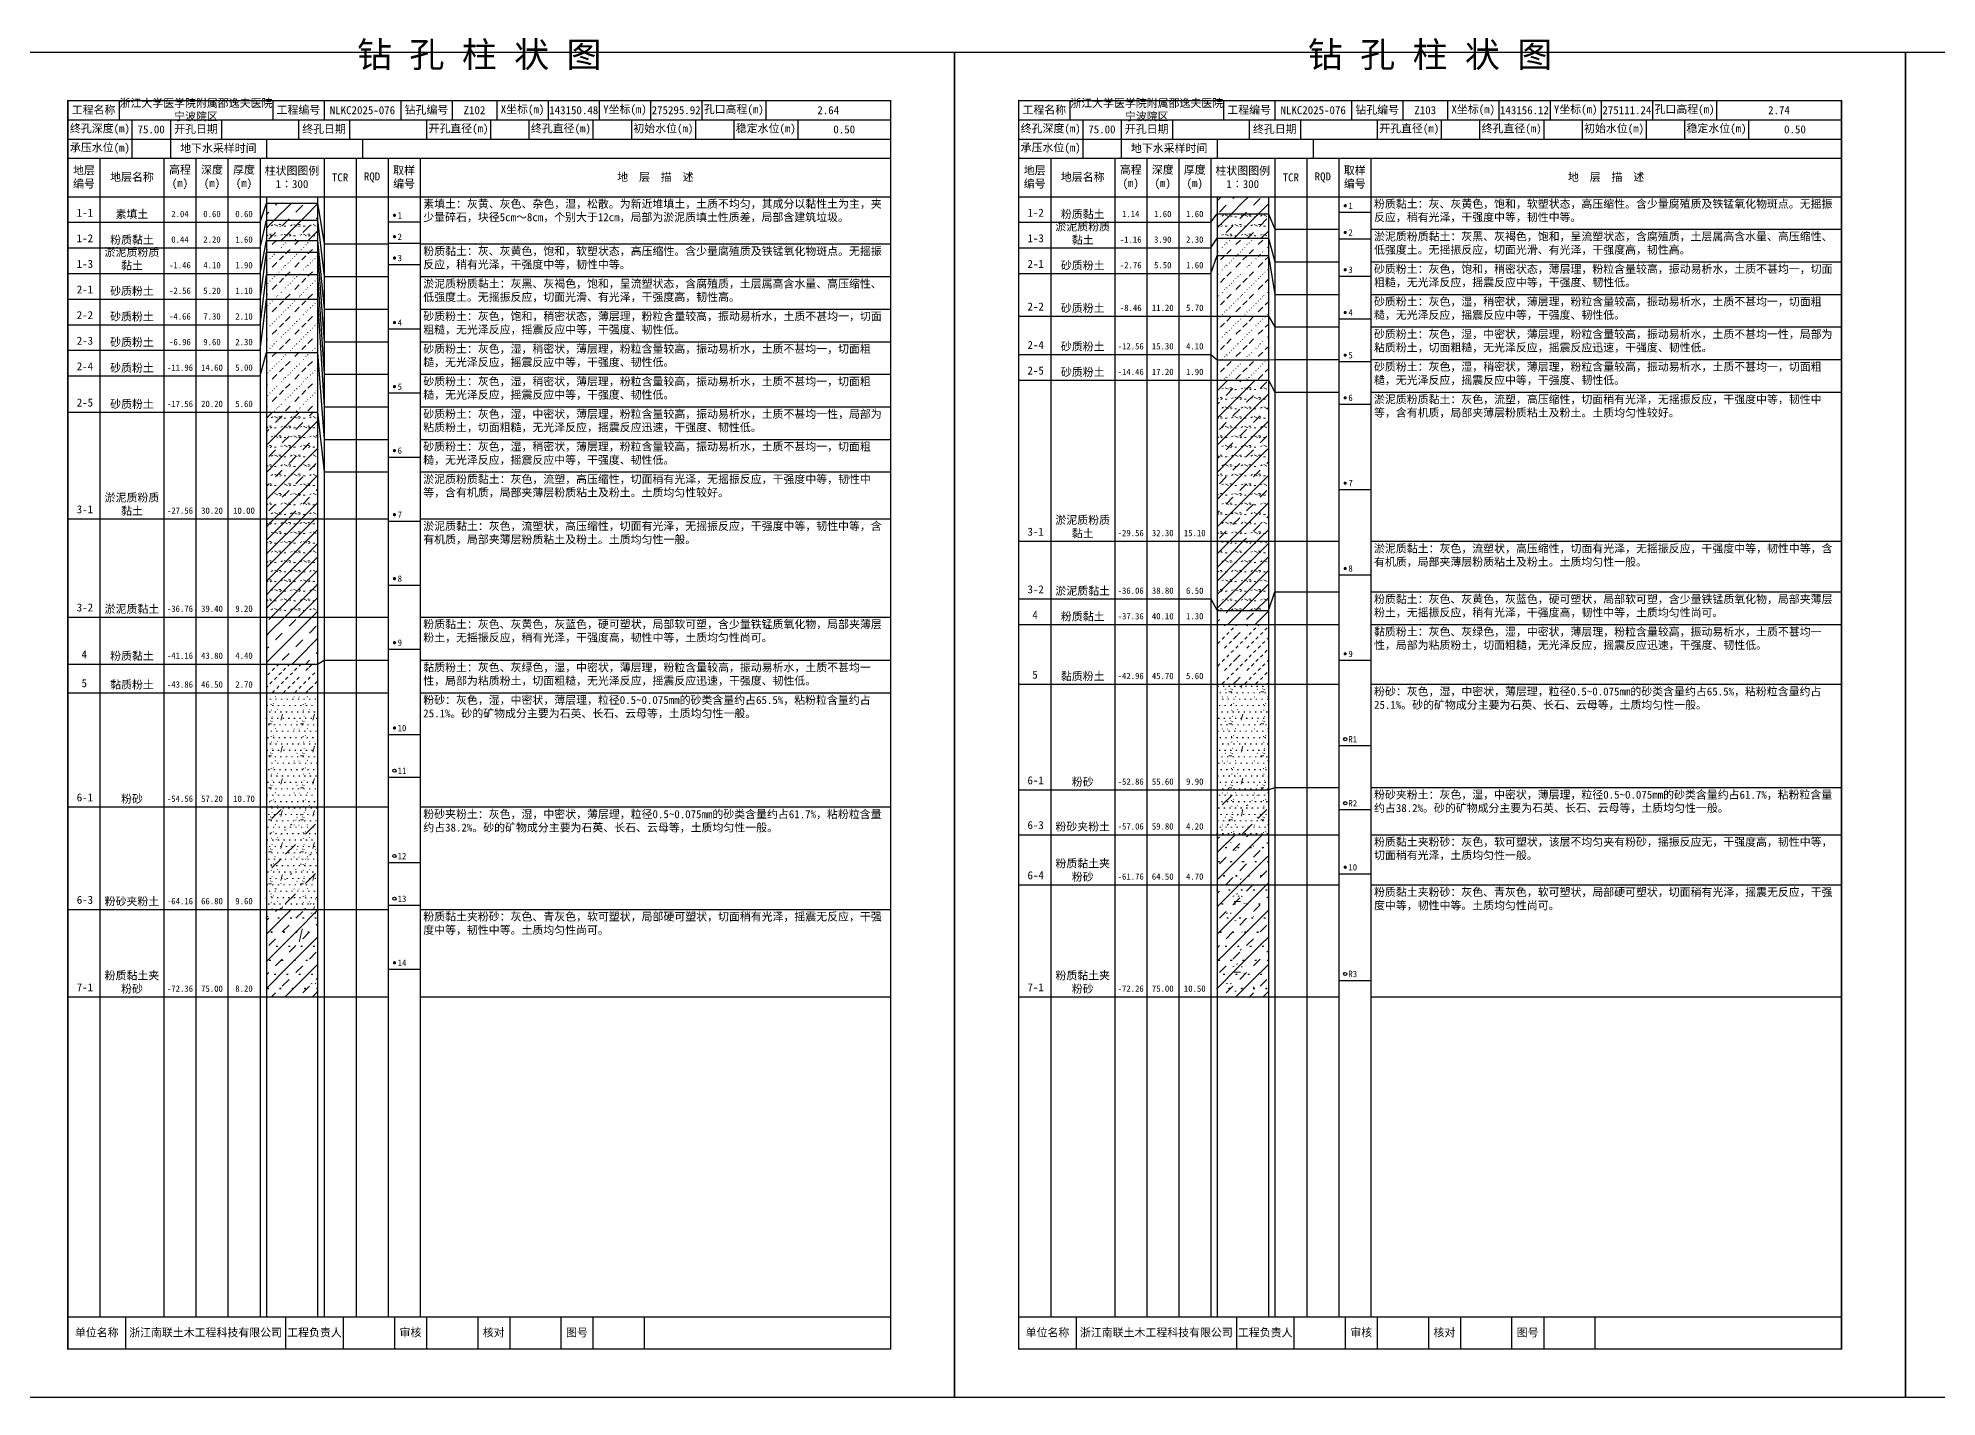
# Model space of a CAD drawing. Extents: x 297 to 65340, y 0 to 425.
# Drawn here: x 62678 to 63271, y 0 to 425 of the extents above; entities that cross this region are included whole.
import ezdxf
from ezdxf.enums import TextEntityAlignment as Align

# ---------------------------------------------------------------- set-up
doc = ezdxf.new("R2010")
doc.units = 0
doc.layers.get('0').update_dxf_attribs({"linetype": 'CONTINUOUS'})
doc.layers.add('FRAME', color=7, linetype='CONTINUOUS')
doc.layers.add('STRATUM', color=7, linetype='CONTINUOUS')
doc.layers.add('HATCH', color=7, linetype='CONTINUOUS', lineweight=13)
doc.styles.add('ST', font='')
doc.styles.get('ST').set_extended_font_data('SimSun')
pattern_1 = [(45, (0, 0), (-4.2426407, 4.2426407), [10, 0]), (45, (1.061, -3.182), (-2.12132034, 6.36396103), [3, -3])]
pattern_2 = [(45, (0, 0), (-4.2426407, 4.2426407), [10, 0]), (45, (1.061, -3.182), (-2.12132034, 6.36396103), [3, -3]), (26.565, (1.0741, -0.2536), (5.99982296, 5.99981224), [0.567, -12.849]), (0, (0.507, -0.2536), (0, 6), [0.567, -5.433]), (26.565, (-1.5813, 0), (5.99982296, 5.99981224), [0.567, -12.849]), (0, (-1.074, 0.2536), (0, 6), [0.567, -5.433]), (153.435, (0.5071, -0.2536), (-5.9998176, -5.36e-06), [1.134, -12.2826]), (26.565, (4.0741, 2.7464), (5.99982296, 5.99981224), [0.567, -12.849]), (0, (3.507, 2.7464), (0, 6), [0.567, -5.433]), (26.565, (1.4187, 3), (5.99982296, 5.99981224), [0.567, -12.849]), (0, (1.926, 3.2536), (0, 6), [0.567, -5.433]), (153.435, (3.5071, 2.7464), (-5.9998176, -5.36e-06), [1.134, -12.2826])]
pattern_3 = [(45.000006, (0, 0), (-7.3e-07, 6.99998237), [1.971956, -7.927535]), (45.000006, (2.813, 2.829), (-7.3e-07, 6.99998237), [1.99367, -7.905828]), (45.000006, (5.0675, 5.082), (-7.3e-07, 6.99998237), [1.813609, -8.085882]), (26.565052, (0, 3.5), (7.00000042, 7.00000017), [0.0965, -15.555976]), (36.869899, (0.7, 4.2), (6.999999835, 7.000000165), [0.197747, -34.802253]), (315.00001, (3.5, 6.976), (6.99998237, 1.22e-06), [0.033054, -9.866441]), (26.565052, (3.5, 0), (7.00000042, 7.00000017), [0.144749, -15.507727]), (26.565052, (4.2, 0.7), (7.00000042, 7.00000017), [0.10528, -15.547196]), (90.000004, (4.55, 1.05), (-7, -5e-07), [0.028767, -6.971233]), (26.565052, (4.9, 1.4), (7.00000042, 7.00000017), [0.091014, -31.213938]), (36.869899, (5.6, 2.1), (6.999999835, 7.000000165), [0.110692, -34.889308]), (45.000002, (6.3, 2.8), (-2.4e-07, 6.99998237), [0.109112, -9.790383]), (315.00001, (6.914, 3.548), (6.99998237, 1.22e-06), [0.033054, -9.866441]), (36.869898, (1.4, 4.9), (6.999999957, 7.000000043), [0.10224, -34.89776]), (53.130103, (2.1, 5.6), (13.999999763, 21.000000158), [0.134384, -34.865616]), (53.130103, (2.8, 6.3), (13.999999763, 21.000000158), [0.126246, -34.873754])]
pattern_4 = [(45, (0, 0), (-2.12132034, 2.12132034), [10, 0]), (26.565, (1.0741, -0.2536), (5.99982296, 5.99981224), [0.567, -12.849]), (0, (0.507, -0.2536), (0, 6), [0.567, -5.433]), (26.565, (-1.5813, 0), (5.99982296, 5.99981224), [0.567, -12.849]), (0, (-1.074, 0.2536), (0, 6), [0.567, -5.433]), (153.435, (0.5071, -0.2536), (-5.9998176, -5.36e-06), [1.134, -12.2826]), (26.565, (4.0741, 2.7464), (5.99982296, 5.99981224), [0.567, -12.849]), (0, (3.507, 2.7464), (0, 6), [0.567, -5.433]), (26.565, (1.4187, 3), (5.99982296, 5.99981224), [0.567, -12.849]), (0, (1.926, 3.2536), (0, 6), [0.567, -5.433]), (153.435, (3.5071, 2.7464), (-5.9998176, -5.36e-06), [1.134, -12.2826])]
pattern_5 = [(45.000005, (0, 0), (-6e-07, 6.99998237), [0.947297, -8.952198]), (45.000005, (1.4, 1.4), (-6e-07, 6.99998237), [0.986898, -8.912597]), (45.000005, (2.8, 2.8), (-6e-07, 6.99998237), [1.060182, -8.839313]), (45.000005, (4.2, 4.2), (-6e-07, 6.99998237), [0.949178, -8.950318]), (45.000005, (5.6, 5.6), (-6e-07, 6.99998237), [1.036501, -8.862994]), (45.000005, (3.5, 0), (-6e-07, 6.99998237), [1.013348, -8.886147]), (45.000005, (4.9, 1.4), (-6e-07, 6.99998237), [1.078956, -12.120371]), (45.000005, (6.3, 2.8), (-6e-07, 6.99998237), [0.998824, -8.900671]), (45.000003, (0.7, 4.2), (-3.7e-07, 6.99998237), [1.05533, -8.844165]), (45.000003, (2.1, 5.6), (-3.7e-07, 6.99998237), [1.036501, -8.862994])]
pattern_6 = [(82.875, (-0.8346, -1.206), (0.00036925, 10.000176442), [0.08929, -80.53371]), (143.13, (-0.7336, -1.2818), (-29.99996427, 20.00005359), [0.12627, -49.87373]), (172.875, (-0.5564, -1.304), (-70.000245666, 9.999660329), [0.17857, -80.44443]), (206.565, (-0.378, -1.2147), (-9.99970493, -9.99968706), [0.19954, -22.16046]), (243.435, (-0.2887, -1.0363), (8.93e-06, -9.999696), [0.19954, -22.16146]), (255.964, (-0.1994, -0.679), (-0.00020004, -9.99950129), [0.36813, -40.86287]), (255.964, (0.1106, 0.561), (-0.00020004, -9.99950129), [1.27838, -39.95262]), (255.964, (0.179, 0.835), (-0.00020004, -9.99950129), [0.28235, -40.94865]), (216.87, (0.3694, 1.0892), (-9.999982136, -10.000017864), [0.12627, -49.87373]), (243.435, (0.2683, 1.0135), (8.93e-06, -9.999696), [0.19954, -22.16146]), (206.565, (0.548, 1.1785), (-9.99970493, -9.99968706), [0.19954, -22.16046]), (172.875, (0.725, 1.1563), (-70.000245666, 9.999660329), [0.17857, -80.44443]), (143.13, (0.826, 1.0806), (-29.99996427, 20.00005359), [0.12627, -49.87373]), (82.875, (0.815, 0.992), (0.00036925, 10.000176442), [0.08929, -80.53371]), (0, (-0.33, 0.34), (0, 10), [0.89286, -9.10714]), (0, (0.025, 0), (1, 2), [0, -1.75]), (0, (0, 0.025), (1, 2), [0, -1.75]), (0, (0, 0), (1, 2), [0, -1.75]), (0, (-0.025, 0), (1, 2), [0, -1.75]), (0, (0, -0.025), (1, 2), [0, -1.75])]
pattern_7 = [(45.000006, (0, 0), (-1.6e-06, 15.3999612), [4.3383032, -17.440577]), (45.000006, (6.188, 6.223), (-1.6e-06, 15.3999612), [4.386074, -17.3928216]), (45.000006, (11.148, 11.181), (-1.6e-06, 15.3999612), [3.9899398, -17.7889404]), (26.565052, (0, 7.7), (15.4000009, 15.4000004), [0.2123, -34.2231472]), (36.869899, (1.54, 9.24), (15.39999964, 15.40000036), [0.4350434, -76.5649566]), (315.00001, (7.7, 15.347), (15.3999612, 2.7e-06), [0.0727188, -21.7061702]), (26.565052, (7.7, 0), (15.4000009, 15.4000004), [0.3184478, -34.1169994]), (26.565052, (9.24, 1.54), (15.4000009, 15.4000004), [0.231616, -34.2038312]), (90.000004, (10.01, 2.31), (-15.4, -1e-06), [0.0632874, -15.3367126]), (26.565052, (10.78, 3.08), (15.4000009, 15.4000004), [0.200231, -68.6706636]), (36.869899, (12.32, 4.62), (15.39999964, 15.40000036), [0.2435224, -76.7564776]), (45.000002, (13.86, 6.16), (-5e-07, 15.3999612), [0.2400464, -21.5388426]), (315.00001, (15.211, 7.805), (15.3999612, 2.7e-06), [0.0727188, -21.7061702]), (36.869898, (3.08, 10.78), (15.3999999, 15.4000001), [0.224928, -76.775072]), (53.130103, (4.62, 12.32), (30.79999948, 46.20000035), [0.2956448, -76.7043552]), (53.130103, (6.16, 13.86), (30.79999948, 46.20000035), [0.2777412, -76.7222588])]
pattern_8 = [(82.875, (-1.8361, -2.6533), (0.00081235, 22.00038817), [0.196438, -177.174162]), (143.13, (-1.614, -2.82), (-65.9999214, 44.0001179), [0.277794, -109.722206]), (172.875, (-1.224, -2.8687), (-154.00054047, 21.99925272), [0.392854, -176.977746]), (206.565, (-0.831, -2.672), (-21.9993508, -21.9993115), [0.438988, -48.753012]), (243.435, (-0.635, -2.28), (1.96e-05, -21.9993312), [0.438988, -48.755212]), (255.964, (-0.4387, -1.494), (-0.0004401, -21.99890283), [0.809886, -89.898314]), (255.964, (0.2434, 1.2344), (-0.0004401, -21.99890283), [2.812436, -87.895764]), (255.964, (0.394, 1.837), (-0.0004401, -21.99890283), [0.62117, -90.08703]), (216.87, (0.8126, 2.3963), (-21.9999607, -22.0000393), [0.277794, -109.722206]), (243.435, (0.59, 2.23), (1.96e-05, -21.9993312), [0.438988, -48.755212]), (206.565, (1.205, 2.593), (-21.9993508, -21.9993115), [0.438988, -48.753012]), (172.875, (1.595, 2.544), (-154.00054047, 21.99925272), [0.392854, -176.977746]), (143.13, (1.8173, 2.3772), (-65.9999214, 44.0001179), [0.277794, -109.722206]), (82.875, (1.793, 2.1823), (0.00081235, 22.00038817), [0.196438, -177.174162]), (0, (-0.725, 0.748), (0, 22), [1.964292, -20.035708]), (0, (0.055, 0), (2.2, 4.4), [0, -3.85]), (0, (0, 0.055), (2.2, 4.4), [0, -3.85]), (0, (0, 0), (2.2, 4.4), [0, -3.85]), (0, (-0.055, 0), (2.2, 4.4), [0, -3.85]), (0, (0, -0.055), (2.2, 4.4), [0, -3.85])]

# ---------------------------------------------------------------- blocks, each defined once
blk = doc.blocks.new('SolidCircle')
at = {"const_width": 0.5}
blk.add_lwpolyline([(-0.25, 0, 1), (0.25, 0, 1)], format="xyb", close=True, dxfattribs=at)

msp = doc.modelspace()

# ---------------------------------------------------------------- hatches: boundary and pattern name
at = {"layer": 'HATCH'}
h = msp.add_hatch(dxfattribs=at)
h.set_pattern_fill('FZNT', color=256, style=0)
h.set_pattern_definition(pattern_1)
h.paths.add_polyline_path([(63062, 375), (63046, 375), (63046, 369.67), (63062, 369.67)])
h = msp.add_hatch(dxfattribs=at)
h.set_pattern_fill('FZNT', color=256, style=0)
h.set_pattern_definition(pattern_1)
h.paths.add_polyline_path([(62765, 373), (62749, 373), (62749, 367.67), (62765, 367.67)])
h = msp.add_hatch(dxfattribs=at)
h.set_pattern_fill('YNFNT', color=256, style=0)
h.set_pattern_definition(pattern_2)
h.paths.add_polyline_path([(63062, 369.67), (63046, 369.67), (63046, 362), (63062, 362)])
h = msp.add_hatch(dxfattribs=at)
h.set_pattern_fill('YNFNT', color=256, style=0)
h.set_pattern_definition(pattern_2)
h.paths.add_polyline_path([(62765, 367.67), (62749, 367.67), (62749, 361.33), (62765, 361.33)])
h = msp.add_hatch(dxfattribs=at)
h.set_pattern_fill('SZFT', color=256, style=0)
h.set_pattern_definition(pattern_3)
h.paths.add_polyline_path([(63062, 362), (63046, 362), (63046, 356.67), (63062, 356.67)])
h = msp.add_hatch(dxfattribs=at)
h.set_pattern_fill('SZFT', color=256, style=0)
h.set_pattern_definition(pattern_3)
h.paths.add_polyline_path([(62765, 361.33), (62749, 361.33), (62749, 357.67), (62765, 357.67)])
h = msp.add_hatch(dxfattribs=at)
h.set_pattern_fill('SZFT', color=256, style=0)
h.set_pattern_definition(pattern_3)
h.paths.add_polyline_path([(62765, 357.67), (62749, 357.67), (62749, 350.67), (62765, 350.67)])
h = msp.add_hatch(dxfattribs=at)
h.set_pattern_fill('SZFT', color=256, style=0)
h.set_pattern_definition(pattern_3)
h.paths.add_polyline_path([(63062, 356.67), (63046, 356.67), (63046, 337.67), (63062, 337.67)])
h = msp.add_hatch(dxfattribs=at)
h.set_pattern_fill('SZFT', color=256, style=0)
h.set_pattern_definition(pattern_3)
h.paths.add_polyline_path([(62765, 350.67), (62749, 350.67), (62749, 343), (62765, 343)])
h = msp.add_hatch(dxfattribs=at)
h.set_pattern_fill('SZFT', color=256, style=0)
h.set_pattern_definition(pattern_3)
h.paths.add_polyline_path([(62765, 343), (62749, 343), (62749, 326.33), (62765, 326.33)])
h = msp.add_hatch(dxfattribs=at)
h.set_pattern_fill('SZFT', color=256, style=0)
h.set_pattern_definition(pattern_3)
h.paths.add_polyline_path([(63062, 337.67), (63046, 337.67), (63046, 324), (63062, 324)])
h = msp.add_hatch(dxfattribs=at)
h.set_pattern_fill('SZFT', color=256, style=0)
h.set_pattern_definition(pattern_3)
h.paths.add_polyline_path([(62765, 326.33), (62749, 326.33), (62749, 307.67), (62765, 307.67)])
h = msp.add_hatch(dxfattribs=at)
h.set_pattern_fill('SZFT', color=256, style=0)
h.set_pattern_definition(pattern_3)
h.paths.add_polyline_path([(63062, 324), (63046, 324), (63046, 317.67), (63062, 317.67)])
h = msp.add_hatch(dxfattribs=at)
h.set_pattern_fill('YNFNT', color=256, style=0)
h.set_pattern_definition(pattern_2)
h.paths.add_polyline_path([(63062, 317.67), (63046, 317.67), (63046, 267.33), (63062, 267.33)])
h = msp.add_hatch(dxfattribs=at)
h.set_pattern_fill('YNFNT', color=256, style=0)
h.set_pattern_definition(pattern_2)
h.paths.add_polyline_path([(62765, 307.67), (62749, 307.67), (62749, 274.33), (62765, 274.33)])
h = msp.add_hatch(dxfattribs=at)
h.set_pattern_fill('YNNT', color=256, style=0)
h.set_pattern_definition(pattern_4)
h.paths.add_polyline_path([(62765, 274.33), (62749, 274.33), (62749, 243.67), (62765, 243.67)])
h = msp.add_hatch(dxfattribs=at)
h.set_pattern_fill('YNNT', color=256, style=0)
h.set_pattern_definition(pattern_4)
h.paths.add_polyline_path([(63062, 267.33), (63046, 267.33), (63046, 245.67), (63062, 245.67)])
h = msp.add_hatch(dxfattribs=at)
h.set_pattern_fill('FZNT', color=256, style=0)
h.set_pattern_definition(pattern_1)
h.paths.add_polyline_path([(62765, 243.67), (62749, 243.67), (62749, 229), (62765, 229)])
h = msp.add_hatch(dxfattribs=at)
h.set_pattern_fill('FZNT', color=256, style=0)
h.set_pattern_definition(pattern_1)
h.paths.add_polyline_path([(63062, 245.67), (63046, 245.67), (63046, 241.33), (63062, 241.33)])
h = msp.add_hatch(dxfattribs=at)
h.set_pattern_fill('NZFT', color=256, style=0)
h.set_pattern_definition(pattern_5)
h.paths.add_polyline_path([(63062, 241.33), (63046, 241.33), (63046, 222.67), (63062, 222.67)])
h = msp.add_hatch(dxfattribs=at)
h.set_pattern_fill('NZFT', color=256, style=0)
h.set_pattern_definition(pattern_5)
h.paths.add_polyline_path([(62765, 229), (62749, 229), (62749, 220), (62765, 220)])
h = msp.add_hatch(dxfattribs=at)
h.set_pattern_fill('FS', color=256, style=0)
h.set_pattern_definition(pattern_6)
h.paths.add_polyline_path([(62765, 220), (62749, 220), (62749, 184.33), (62765, 184.33)])
h = msp.add_hatch(dxfattribs=at)
h.set_pattern_fill('FS', color=256, style=0)
h.set_pattern_definition(pattern_6)
h.paths.add_polyline_path([(63062, 222.67), (63046, 222.67), (63046, 189.67), (63062, 189.67)])
h = msp.add_hatch(dxfattribs=at)
h.set_pattern_fill('FS', color=256, style=0)
h.set_pattern_definition(pattern_6)
h.paths.add_polyline_path([(62765, 184.33), (62749, 184.33), (62749, 152.33), (62765, 152.33)])
h = msp.add_hatch(dxfattribs=at)
h.set_pattern_fill('SZFT', color=256, scale=2.2, style=0)
h.set_pattern_definition(pattern_7)
h.paths.add_polyline_path([(62765, 184.33), (62749, 184.33), (62749, 152.33), (62765, 152.33)])
h = msp.add_hatch(dxfattribs=at)
h.set_pattern_fill('FS', color=256, style=0)
h.set_pattern_definition(pattern_6)
h.paths.add_polyline_path([(63062, 189.67), (63046, 189.67), (63046, 175.67), (63062, 175.67)])
h = msp.add_hatch(dxfattribs=at)
h.set_pattern_fill('SZFT', color=256, scale=2.2, style=0)
h.set_pattern_definition(pattern_7)
h.paths.add_polyline_path([(63062, 189.67), (63046, 189.67), (63046, 175.67), (63062, 175.67)])
h = msp.add_hatch(dxfattribs=at)
h.set_pattern_fill('FZNT', color=256, style=0)
h.set_pattern_definition(pattern_1)
h.paths.add_polyline_path([(63062, 175.67), (63046, 175.67), (63046, 160), (63062, 160)])
h = msp.add_hatch(dxfattribs=at)
h.set_pattern_fill('FS', color=256, scale=2.2, style=0)
h.set_pattern_definition(pattern_8)
h.paths.add_polyline_path([(63062, 175.67), (63046, 175.67), (63046, 160), (63062, 160)])
h = msp.add_hatch(dxfattribs=at)
h.set_pattern_fill('FZNT', color=256, style=0)
h.set_pattern_definition(pattern_1)
h.paths.add_polyline_path([(63062, 160), (63046, 160), (63046, 125), (63062, 125)])
h = msp.add_hatch(dxfattribs=at)
h.set_pattern_fill('FS', color=256, scale=2.2, style=0)
h.set_pattern_definition(pattern_8)
h.paths.add_polyline_path([(63062, 160), (63046, 160), (63046, 125), (63062, 125)])
h = msp.add_hatch(dxfattribs=at)
h.set_pattern_fill('FZNT', color=256, style=0)
h.set_pattern_definition(pattern_1)
h.paths.add_polyline_path([(62765, 152.33), (62749, 152.33), (62749, 125), (62765, 125)])
h = msp.add_hatch(dxfattribs=at)
h.set_pattern_fill('FS', color=256, scale=2.2, style=0)
h.set_pattern_definition(pattern_8)
h.paths.add_polyline_path([(62765, 152.33), (62749, 152.33), (62749, 125), (62765, 125)])

# ---------------------------------------------------------------- linework, layer by layer
at = {"layer": 'FRAME', "color": 245, "linetype": 'Continuous'}
for points in [[(62667, 0), (62964, 0), (62964, 420), (62667, 420)], [(62964, 0), (63261, 0), (63261, 420), (62964, 420)], [(63261, 0), (63558, 0), (63558, 420), (63261, 420)]]:
    msp.add_lwpolyline(points, close=True, dxfattribs=at)
at = {"layer": 'FRAME', "linetype": 'Continuous', "const_width": 0.5}
for points in [[(62687, 15), (62944, 15), (62944, 405), (62687, 405)], [(62984, 15), (63241, 15), (63241, 405), (62984, 405)]]:
    msp.add_lwpolyline(points, close=True, dxfattribs=at)
at = {"layer": 'FRAME', "color": 0, "linetype": 'Continuous'}
for points in [[(62703, 405), (62703, 399)], [(62751, 405), (62751, 399)], [(62767, 405), (62767, 399)], [(62791, 405), (62791, 399)], [(62807, 405), (62807, 399)], [(62821, 405), (62821, 399)], [(62837, 405), (62837, 399)], [(62853, 405), (62853, 399)], [(62869, 405), (62869, 399)], [(62885, 405), (62885, 399)], [(62905, 405), (62905, 399)], [(62944, 405), (62944, 399)], [(63000, 405), (63000, 399)], [(63048, 405), (63048, 399)], [(63064, 405), (63064, 399)], [(63088, 405), (63088, 399)], [(63104, 405), (63104, 399)], [(63118, 405), (63118, 399)], [(63134, 405), (63134, 399)], [(63150, 405), (63150, 399)], [(63166, 405), (63166, 399)], [(63182, 405), (63182, 399)], [(63202, 405), (63202, 399)], [(63241, 405), (63241, 399)], [(62687, 399), (62944, 399)], [(62707, 399), (62707, 393)], [(62719, 399), (62719, 393)], [(62735, 399), (62735, 393)], [(62759, 399), (62759, 393)], [(62775, 399), (62775, 393)], [(62799, 399), (62799, 393)], [(62819, 399), (62819, 393)], [(62831, 399), (62831, 393)], [(62851, 399), (62851, 393)], [(62863, 399), (62863, 393)], [(62883, 399), (62883, 393)], [(62895, 399), (62895, 393)], [(62915, 399), (62915, 393)], [(62944, 399), (62944, 393)], [(62984, 399), (63241, 399)], [(63004, 399), (63004, 393)], [(63016, 399), (63016, 393)], [(63032, 399), (63032, 393)], [(63056, 399), (63056, 393)], [(63072, 399), (63072, 393)], [(63096, 399), (63096, 393)], [(63116, 399), (63116, 393)], [(63128, 399), (63128, 393)], [(63148, 399), (63148, 393)], [(63160, 399), (63160, 393)], [(63180, 399), (63180, 393)], [(63192, 399), (63192, 393)], [(63212, 399), (63212, 393)], [(63241, 399), (63241, 393)], [(62687, 393), (62944, 393)], [(62707, 393), (62707, 387)], [(62719, 393), (62719, 387)], [(62749, 393), (62749, 387)], [(62779, 393), (62779, 387)], [(62984, 393), (63241, 393)], [(63004, 393), (63004, 387)], [(63016, 393), (63016, 387)], [(63046, 393), (63046, 387)], [(63076, 393), (63076, 387)], [(62687, 387), (62944, 387)], [(62697, 387), (62697, 25)], [(62717, 387), (62717, 25)], [(62727, 387), (62727, 25)], [(62737, 387), (62737, 25)], [(62747, 387), (62747, 25)], [(62767, 387), (62767, 25)], [(62777, 387), (62777, 25)], [(62787, 387), (62787, 25)], [(62797, 387), (62797, 25)], [(62944, 387), (62944, 25)], [(62984, 387), (63241, 387)], [(62994, 387), (62994, 25)], [(63014, 387), (63014, 25)], [(63024, 387), (63024, 25)], [(63034, 387), (63034, 25)], [(63044, 387), (63044, 25)], [(63064, 387), (63064, 25)], [(63074, 387), (63074, 25)], [(63084, 387), (63084, 25)], [(63094, 387), (63094, 25)], [(63241, 387), (63241, 25)], [(62687, 375), (62944, 375)], [(62749, 375), (62749, 25)], [(62765, 375), (62765, 25)], [(62984, 375), (63241, 375)], [(63046, 375), (63046, 25)], [(63062, 375), (63062, 25)], [(62687, 25), (62944, 25)], [(62705, 25), (62705, 15)], [(62755, 25), (62755, 15)], [(62773, 25), (62773, 15)], [(62789, 25), (62789, 15)], [(62799, 25), (62799, 15)], [(62815, 25), (62815, 15)], [(62825, 25), (62825, 15)], [(62841, 25), (62841, 15)], [(62851, 25), (62851, 15)], [(62867, 25), (62867, 15)], [(62984, 25), (63241, 25)], [(63002, 25), (63002, 15)], [(63052, 25), (63052, 15)], [(63070, 25), (63070, 15)], [(63086, 25), (63086, 15)], [(63096, 25), (63096, 15)], [(63112, 25), (63112, 15)], [(63122, 25), (63122, 15)], [(63138, 25), (63138, 15)], [(63148, 25), (63148, 15)], [(63164, 25), (63164, 15)]]:
    msp.add_lwpolyline(points, dxfattribs=at)
at = {"layer": 'STRATUM', "linetype": 'Continuous'}
for points in [[(62747, 367), (62749, 373), (62765, 373), (62767, 360.23)], [(63044, 367), (63046, 369.67), (63062, 369.67), (63064, 364.82)], [(63084, 370.17), (63094, 370.17)], [(62687, 367), (62697, 367)], [(62697, 367), (62717, 367)], [(62717, 367), (62727, 367)], [(62727, 367), (62737, 367)], [(62737, 367), (62747, 367)], [(62747, 359), (62749, 367.67), (62765, 367.67), (62767, 350.06)], [(62787, 367.17), (62797, 367.17)], [(62984, 367), (62994, 367)], [(62994, 367), (63014, 367)], [(63014, 367), (63024, 367)], [(63024, 367), (63034, 367)], [(63034, 367), (63044, 367)], [(63044, 359), (63046, 362), (63062, 362), (63064, 354.65)], [(63064, 364.82), (63074, 364.82)], [(63074, 364.82), (63084, 364.82)], [(63094, 364.82), (63241, 364.82)], [(62687, 359), (62697, 359)], [(62697, 359), (62717, 359)], [(62717, 359), (62727, 359)], [(62727, 359), (62737, 359)], [(62737, 359), (62747, 359)], [(62747, 351), (62749, 361.33), (62765, 361.33), (62767, 339.88)], [(62747, 343), (62749, 357.67), (62765, 357.67), (62767, 329.7)], [(62767, 360.23), (62777, 360.23)], [(62777, 360.23), (62787, 360.23)], [(62787, 360.5), (62797, 360.5)], [(62797, 360.23), (62944, 360.23)], [(62984, 359), (62994, 359)], [(62994, 359), (63014, 359)], [(63014, 359), (63024, 359)], [(63024, 359), (63034, 359)], [(63034, 359), (63044, 359)], [(63044, 351), (63046, 356.67), (63062, 356.67), (63064, 344.47)], [(63084, 361.83), (63094, 361.83)], [(62687, 351), (62697, 351)], [(62697, 351), (62717, 351)], [(62717, 351), (62727, 351)], [(62727, 351), (62737, 351)], [(62737, 351), (62747, 351)], [(62747, 335), (62749, 350.67), (62765, 350.67), (62767, 319.53)], [(62767, 350.06), (62777, 350.06)], [(62777, 350.06), (62787, 350.06)], [(62787, 353.83), (62797, 353.83)], [(62797, 350.06), (62944, 350.06)], [(62984, 351), (62994, 351)], [(62994, 351), (63014, 351)], [(63014, 351), (63024, 351)], [(63024, 351), (63034, 351)], [(63034, 351), (63044, 351)], [(63064, 354.65), (63074, 354.65)], [(63074, 354.65), (63084, 354.65)], [(63084, 350.17), (63094, 350.17)], [(63094, 354.65), (63241, 354.65)], [(63064, 344.47), (63074, 344.47)], [(63074, 344.47), (63084, 344.47)], [(63094, 344.47), (63241, 344.47)], [(62687, 343), (62697, 343)], [(62697, 343), (62717, 343)], [(62717, 343), (62727, 343)], [(62727, 343), (62737, 343)], [(62737, 343), (62747, 343)], [(62747, 327), (62749, 343), (62765, 343), (62767, 309.35)], [(62767, 339.88), (62777, 339.88)], [(62777, 339.88), (62787, 339.88)], [(62797, 339.88), (62944, 339.88)], [(62687, 335), (62697, 335)], [(62697, 335), (62717, 335)], [(62717, 335), (62727, 335)], [(62727, 335), (62737, 335)], [(62737, 335), (62747, 335)], [(62787, 333.67), (62797, 333.67)], [(62984, 337.67), (62994, 337.67)], [(62994, 337.67), (63014, 337.67)], [(63014, 337.67), (63024, 337.67)], [(63024, 337.67), (63034, 337.67)], [(63034, 337.67), (63044, 337.67)], [(63044, 337.67), (63046, 337.67), (63062, 337.67), (63064, 334.29)], [(63064, 334.29), (63074, 334.29)], [(63074, 334.29), (63084, 334.29)], [(63084, 336.83), (63094, 336.83)], [(63094, 334.29), (63241, 334.29)], [(62687, 327), (62697, 327)], [(62697, 327), (62717, 327)], [(62717, 327), (62727, 327)], [(62727, 327), (62737, 327)], [(62737, 327), (62747, 327)], [(62747, 319), (62749, 326.33), (62765, 326.33), (62767, 299.17)], [(62767, 329.7), (62777, 329.7)], [(62777, 329.7), (62787, 329.7)], [(62797, 329.7), (62944, 329.7)], [(62984, 325.67), (62994, 325.67)], [(62994, 325.67), (63014, 325.67)], [(63014, 325.67), (63024, 325.67)], [(63024, 325.67), (63034, 325.67)], [(63034, 325.67), (63044, 325.67)], [(63044, 325.67), (63046, 324), (63062, 324), (63064, 324.12)], [(63064, 324.12), (63074, 324.12)], [(63074, 324.12), (63084, 324.12)], [(63084, 323.5), (63094, 323.5)], [(63094, 324.12), (63241, 324.12)], [(62687, 319), (62697, 319)], [(62697, 319), (62717, 319)], [(62717, 319), (62727, 319)], [(62727, 319), (62737, 319)], [(62737, 319), (62747, 319)], [(62767, 319.53), (62777, 319.53)], [(62777, 319.53), (62787, 319.53)], [(62797, 319.53), (62944, 319.53)], [(62984, 317.67), (62994, 317.67)], [(62994, 317.67), (63014, 317.67)], [(63014, 317.67), (63024, 317.67)], [(63024, 317.67), (63034, 317.67)], [(63034, 317.67), (63044, 317.67)], [(63044, 317.67), (63046, 317.67), (63062, 317.67), (63064, 313.94)], [(62767, 309.35), (62777, 309.35)], [(62777, 309.35), (62787, 309.35)], [(62787, 313.67), (62797, 313.67)], [(62797, 309.35), (62944, 309.35)], [(63064, 313.94), (63074, 313.94)], [(63074, 313.94), (63084, 313.94)], [(63084, 310.17), (63094, 310.17)], [(63094, 313.94), (63241, 313.94)], [(62687, 307.67), (62697, 307.67)], [(62697, 307.67), (62717, 307.67)], [(62717, 307.67), (62727, 307.67)], [(62727, 307.67), (62737, 307.67)], [(62737, 307.67), (62747, 307.67)], [(62747, 307.67), (62749, 307.67), (62765, 307.67), (62767, 289)], [(62767, 299.17), (62777, 299.17)], [(62777, 299.17), (62787, 299.17)], [(62797, 299.17), (62944, 299.17)], [(62787, 293.67), (62797, 293.67)], [(62767, 289), (62777, 289)], [(62777, 289), (62787, 289)], [(62797, 289), (62944, 289)], [(63084, 283.5), (63094, 283.5)], [(62687, 274.33), (62697, 274.33)], [(62697, 274.33), (62717, 274.33)], [(62717, 274.33), (62727, 274.33)], [(62727, 274.33), (62737, 274.33)], [(62737, 274.33), (62747, 274.33)], [(62747, 274.33), (62749, 274.33), (62765, 274.33), (62767, 274.33)], [(62767, 274.33), (62777, 274.33)], [(62777, 274.33), (62787, 274.33)], [(62787, 273.67), (62797, 273.67)], [(62797, 274.33), (62944, 274.33)], [(62984, 267.33), (62994, 267.33)], [(62994, 267.33), (63014, 267.33)], [(63014, 267.33), (63024, 267.33)], [(63024, 267.33), (63034, 267.33)], [(63034, 267.33), (63044, 267.33)], [(63044, 267.33), (63046, 267.33), (63062, 267.33), (63064, 267.33)], [(63064, 267.33), (63074, 267.33)], [(63074, 267.33), (63084, 267.33)], [(63094, 267.33), (63241, 267.33)], [(63084, 256.83), (63094, 256.83)], [(62787, 253.67), (62797, 253.67)], [(62984, 249.33), (62994, 249.33)], [(62994, 249.33), (63014, 249.33)], [(63014, 249.33), (63024, 249.33)], [(63024, 249.33), (63034, 249.33)], [(63034, 249.33), (63044, 249.33)], [(63044, 249.33), (63046, 245.67), (63062, 245.67), (63064, 251.51)], [(63064, 251.51), (63074, 251.51)], [(63074, 251.51), (63084, 251.51)], [(63094, 251.51), (63241, 251.51)], [(62687, 243.67), (62697, 243.67)], [(62697, 243.67), (62717, 243.67)], [(62717, 243.67), (62727, 243.67)], [(62727, 243.67), (62737, 243.67)], [(62737, 243.67), (62747, 243.67)], [(62747, 243.67), (62749, 243.67), (62765, 243.67), (62767, 243.67)], [(62767, 243.67), (62777, 243.67)], [(62777, 243.67), (62787, 243.67)], [(62797, 243.67), (62944, 243.67)], [(62984, 241.33), (62994, 241.33)], [(62994, 241.33), (63014, 241.33)], [(63014, 241.33), (63024, 241.33)], [(63024, 241.33), (63034, 241.33)], [(63034, 241.33), (63044, 241.33)], [(63044, 241.33), (63046, 241.33), (63062, 241.33), (63064, 241.33)], [(63064, 241.33), (63074, 241.33)], [(63074, 241.33), (63084, 241.33)], [(63094, 241.33), (63241, 241.33)], [(62787, 233.67), (62797, 233.67)], [(62687, 229), (62697, 229)], [(62697, 229), (62717, 229)], [(62717, 229), (62727, 229)], [(62727, 229), (62737, 229)], [(62737, 229), (62747, 229)], [(62747, 229), (62749, 229), (62765, 229), (62767, 230.18)], [(62767, 230.18), (62777, 230.18)], [(62777, 230.18), (62787, 230.18)], [(62797, 230.18), (62944, 230.18)], [(63084, 230.17), (63094, 230.17)], [(62687, 220), (62697, 220)], [(62697, 220), (62717, 220)], [(62717, 220), (62727, 220)], [(62727, 220), (62737, 220)], [(62737, 220), (62747, 220)], [(62747, 220), (62749, 220), (62765, 220), (62767, 220)], [(62767, 220), (62777, 220)], [(62777, 220), (62787, 220)], [(62797, 220), (62944, 220)], [(62984, 222.67), (62994, 222.67)], [(62994, 222.67), (63014, 222.67)], [(63014, 222.67), (63024, 222.67)], [(63024, 222.67), (63034, 222.67)], [(63034, 222.67), (63044, 222.67)], [(63044, 222.67), (63046, 222.67), (63062, 222.67), (63064, 222.67)], [(63064, 222.67), (63074, 222.67)], [(63074, 222.67), (63084, 222.67)], [(63094, 222.67), (63241, 222.67)], [(62787, 207), (62797, 207)], [(63084, 203.5), (63094, 203.5)], [(62787, 193.67), (62797, 193.67)], [(63044, 189.67), (63046, 189.67), (63062, 189.67), (63064, 190.43)], [(63064, 190.43), (63074, 190.43)], [(63074, 190.43), (63084, 190.43)], [(63094, 190.43), (63241, 190.43)], [(62687, 184.33), (62697, 184.33)], [(62697, 184.33), (62717, 184.33)], [(62717, 184.33), (62727, 184.33)], [(62727, 184.33), (62737, 184.33)], [(62737, 184.33), (62747, 184.33)], [(62747, 184.33), (62749, 184.33), (62765, 184.33), (62767, 184.33)], [(62767, 184.33), (62777, 184.33)], [(62777, 184.33), (62787, 184.33)], [(62797, 184.33), (62944, 184.33)], [(62984, 189.67), (62994, 189.67)], [(62994, 189.67), (63014, 189.67)], [(63014, 189.67), (63024, 189.67)], [(63024, 189.67), (63034, 189.67)], [(63034, 189.67), (63044, 189.67)], [(63084, 183.5), (63094, 183.5)], [(62984, 175.67), (62994, 175.67)], [(62994, 175.67), (63014, 175.67)], [(63014, 175.67), (63024, 175.67)], [(63024, 175.67), (63034, 175.67)], [(63034, 175.67), (63044, 175.67)], [(63044, 175.67), (63046, 175.67), (63062, 175.67), (63064, 175.67)], [(63064, 175.67), (63074, 175.67)], [(63074, 175.67), (63084, 175.67)], [(63094, 175.67), (63241, 175.67)], [(62787, 167), (62797, 167)], [(63084, 163.5), (63094, 163.5)], [(62984, 160), (62994, 160)], [(62994, 160), (63014, 160)], [(63014, 160), (63024, 160)], [(63024, 160), (63034, 160)], [(63034, 160), (63044, 160)], [(63044, 160), (63046, 160), (63062, 160), (63064, 160)], [(63064, 160), (63074, 160)], [(63074, 160), (63084, 160)], [(63094, 160), (63241, 160)], [(62687, 152.33), (62697, 152.33)], [(62697, 152.33), (62717, 152.33)], [(62717, 152.33), (62727, 152.33)], [(62727, 152.33), (62737, 152.33)], [(62737, 152.33), (62747, 152.33)], [(62747, 152.33), (62749, 152.33), (62765, 152.33), (62767, 152.33)], [(62767, 152.33), (62777, 152.33)], [(62777, 152.33), (62787, 152.33)], [(62787, 153.67), (62797, 153.67)], [(62797, 152.33), (62944, 152.33)], [(62787, 133.67), (62797, 133.67)], [(62687, 125), (62697, 125)], [(62697, 125), (62717, 125)], [(62717, 125), (62727, 125)], [(62727, 125), (62737, 125)], [(62737, 125), (62747, 125)], [(62747, 125), (62749, 125), (62765, 125), (62767, 125)], [(62767, 125), (62777, 125)], [(62777, 125), (62787, 125)], [(62797, 125), (62944, 125)], [(62984, 125), (62994, 125)], [(62994, 125), (63014, 125)], [(63014, 125), (63024, 125)], [(63024, 125), (63034, 125)], [(63034, 125), (63044, 125)], [(63044, 125), (63046, 125), (63062, 125), (63064, 125)], [(63064, 125), (63074, 125)], [(63074, 125), (63084, 125)], [(63084, 130.17), (63094, 130.17)], [(63094, 125), (63241, 125)]]:
    msp.add_lwpolyline(points, dxfattribs=at)
at = {"layer": 'STRATUM'}
for centre in [(63086, 205.5), (62789, 195.67), (63086, 185.5), (62789, 169), (62789, 155.67), (63086, 132.17)]:
    msp.add_circle(centre, 0.5, dxfattribs=at)

# ---------------------------------------------------------------- block references
for p in [(62789, 369.17), (63086, 372.17), (62789, 362.5), (63086, 363.83), (62789, 355.83), (63086, 352.17), (63086, 338.83), (62789, 335.67), (63086, 325.5), (62789, 315.67), (63086, 312.17), (62789, 295.67), (63086, 285.5), (62789, 275.67), (62789, 255.67), (63086, 258.83), (62789, 235.67), (63086, 232.17), (62789, 209), (63086, 165.5), (62789, 135.67)]:
    msp.add_blockref('SolidCircle', p, dxfattribs=at)

# ---------------------------------------------------------------- texts
at = {"layer": 'FRAME', "style": 'ST'}
for p in [(62815.5, 413), (63112.5, 413)]:
    msp.add_text('钻 孔 柱 状 图', height=8, dxfattribs=at).set_placement(p, align=Align.BOTTOM_CENTER)
at = {"layer": 'FRAME', "char_height": 2.5, "attachment_point": 5, "style": 'ST'}
for s, insert, width in [('工程名称', (62695, 402), 16), ('浙江大学医学院附属邵逸夫医院宁波院区', (62727, 402), 48), ('工程编号', (62759, 402), 16), ('钻孔编号', (62799, 402), 16), ('X坐标(m)', (62829, 402), 16), ('Y坐标(m)', (62861, 402), 16), ('孔口高程(m)', (62895, 402), 20), ('工程名称', (62992, 402), 16), ('浙江大学医学院附属邵逸夫医院宁波院区', (63024, 402), 48), ('工程编号', (63056, 402), 16), ('钻孔编号', (63096, 402), 16), ('X坐标(m)', (63126, 402), 16), ('Y坐标(m)', (63158, 402), 16), ('孔口高程(m)', (63192, 402), 20), ('终孔深度(m)', (62697, 396), 20), ('开孔日期', (62727, 396), 16), ('终孔日期', (62767, 396), 16), ('NLKC2025-076', (62779, 402), 24), ('开孔直径(m)', (62809, 396), 20), ('Z102', (62814, 402), 14), ('终孔直径(m)', (62841, 396), 20), ('143150.48', (62845, 402), 16), ('初始水位(m)', (62873, 396), 20), ('275295.92', (62877, 402), 16), ('稳定水位(m)', (62905, 396), 20), ('2.64', (62924.5, 402), 39), ('终孔深度(m)', (62994, 396), 20), ('开孔日期', (63024, 396), 16), ('终孔日期', (63064, 396), 16), ('NLKC2025-076', (63076, 402), 24), ('开孔直径(m)', (63106, 396), 20), ('Z103', (63111, 402), 14), ('终孔直径(m)', (63138, 396), 20), ('143156.12', (63142, 402), 16), ('初始水位(m)', (63170, 396), 20), ('275111.24', (63174, 402), 16), ('稳定水位(m)', (63202, 396), 20), ('2.74', (63221.5, 402), 39), ('承压水位(m)', (62697, 390), 20), ('75.00', (62713, 396), 12), ('地下水采样时间', (62734, 390), 30), ('0.50', (62929.5, 396), 29), ('承压水位(m)', (62994, 390), 20), ('75.00', (63010, 396), 12), ('地下水采样时间', (63031, 390), 30), ('0.50', (63226.5, 396), 29), ('地层编号', (62692, 381), 10), ('地层名称', (62707, 381), 20), ('高程\\P(m)', (62722, 381), 10), ('深度\\P(m)', (62732, 381), 10), ('厚度\\P(m)', (62742, 381), 10), ('柱状图图例\\P1∶300', (62757, 381), 20), ('TCR', (62772, 381), 10), ('RQD', (62782, 381), 10), ('取样编号', (62792, 381), 10), ('地  层  描  述', (62870.5, 381), 147), ('地层编号', (62989, 381), 10), ('地层名称', (63004, 381), 20), ('高程\\P(m)', (63019, 381), 10), ('深度\\P(m)', (63029, 381), 10), ('厚度\\P(m)', (63039, 381), 10), ('柱状图图例\\P1∶300', (63054, 381), 20), ('TCR', (63069, 381), 10), ('RQD', (63079, 381), 10), ('取样编号', (63089, 381), 10), ('地  层  描  述', (63167.5, 381), 147), ('单位名称', (62696, 20), 18), ('浙江南联土木工程科技有限公司', (62730, 20), 50), ('工程负责人', (62764, 20), 18), ('审核', (62794, 20), 10), ('核对', (62820, 20), 10), ('图号', (62846, 20), 10), ('单位名称', (62993, 20), 18), ('浙江南联土木工程科技有限公司', (63027, 20), 50), ('工程负责人', (63061, 20), 18), ('审核', (63091, 20), 10), ('核对', (63117, 20), 10), ('图号', (63143, 20), 10)]:
    msp.add_mtext(s, dxfattribs=dict(at, insert=insert, width=width))
at = {"layer": 'STRATUM', "style": 'ST'}
for s, height, p in [('1-1', 2.5, (62689.75, 370)), ('1', 2, (62790, 369.17)), ('1-2', 2.5, (62986.75, 370)), ('1', 2, (63087, 372.17)), ('1-2', 2.5, (62689.75, 362)), ('2', 2, (62790, 362.5)), ('1-3', 2.5, (62986.75, 362)), ('2', 2, (63087, 363.83)), ('3', 2, (62790, 355.83)), ('1-3', 2.5, (62689.75, 354)), ('2-1', 2.5, (62986.75, 354)), ('3', 2, (63087, 352.17)), ('2-1', 2.5, (62689.75, 346)), ('2-2', 2.5, (62689.75, 338)), ('2-2', 2.5, (62986.75, 340.67)), ('4', 2, (63087, 338.83)), ('4', 2, (62790, 335.67)), ('2-3', 2.5, (62689.75, 330)), ('2-4', 2.5, (62986.75, 328.67)), ('5', 2, (63087, 325.5)), ('2-4', 2.5, (62689.75, 322)), ('2-5', 2.5, (62986.75, 320.67)), ('5', 2, (62790, 315.67)), ('2-5', 2.5, (62689.75, 310.67)), ('6', 2, (63087, 312.17)), ('6', 2, (62790, 295.67)), ('7', 2, (63087, 285.5)), ('3-1', 2.5, (62689.75, 277.33)), ('7', 2, (62790, 275.67)), ('3-1', 2.5, (62986.75, 270.33)), ('8', 2, (62790, 255.67)), ('8', 2, (63087, 258.83)), ('3-2', 2.5, (62986.75, 252.33)), ('3-2', 2.5, (62689.75, 246.67)), ('4', 2.5, (62988.25, 244.33)), ('4', 2.5, (62691.25, 232)), ('9', 2, (62790, 235.67)), ('9', 2, (63087, 232.17)), ('5', 2.5, (62988.25, 225.67)), ('5', 2.5, (62691.25, 223)), ('10', 2, (62790, 209)), ('R1', 2, (63087, 205.5)), ('11', 2, (62790, 195.67)), ('6-1', 2.5, (62986.75, 192.67)), ('6-1', 2.5, (62689.75, 187.33)), ('R2', 2, (63087, 185.5)), ('6-3', 2.5, (62986.75, 178.67)), ('12', 2, (62790, 169)), ('10', 2, (63087, 165.5)), ('6-4', 2.5, (62986.75, 163)), ('6-3', 2.5, (62689.75, 155.33)), ('13', 2, (62790, 155.67)), ('14', 2, (62790, 135.67)), ('R3', 2, (63087, 132.17)), ('7-1', 2.5, (62689.75, 128)), ('7-1', 2.5, (62986.75, 128))]:
    msp.add_text(s, height=height, dxfattribs=at).set_placement(p, align=Align.MIDDLE_LEFT)
for s, p in [('2.04', (62722, 368)), ('0.60', (62732, 368)), ('0.60', (62742, 368)), ('1.14', (63019, 368)), ('1.60', (63029, 368)), ('1.60', (63039, 368)), ('0.44', (62722, 360)), ('2.20', (62732, 360)), ('1.60', (62742, 360)), ('-1.16', (63019, 360)), ('3.90', (63029, 360)), ('2.30', (63039, 360)), ('-1.46', (62722, 352)), ('4.10', (62732, 352)), ('1.90', (62742, 352)), ('-2.76', (63019, 352)), ('5.50', (63029, 352)), ('1.60', (63039, 352)), ('-2.56', (62722, 344)), ('5.20', (62732, 344)), ('1.10', (62742, 344)), ('-4.66', (62722, 336)), ('7.30', (62732, 336)), ('2.10', (62742, 336)), ('-8.46', (63019, 338.67)), ('11.20', (63029, 338.67)), ('5.70', (63039, 338.67)), ('-6.96', (62722, 328)), ('9.60', (62732, 328)), ('2.30', (62742, 328)), ('-12.56', (63019, 326.67)), ('15.30', (63029, 326.67)), ('4.10', (63039, 326.67)), ('-11.96', (62722, 320)), ('14.60', (62732, 320)), ('5.00', (62742, 320)), ('-14.46', (63019, 318.67)), ('17.20', (63029, 318.67)), ('1.90', (63039, 318.67)), ('-17.56', (62722, 308.67)), ('20.20', (62732, 308.67)), ('5.60', (62742, 308.67)), ('-27.56', (62722, 275.33)), ('30.20', (62732, 275.33)), ('10.00', (62742, 275.33)), ('-29.56', (63019, 268.33)), ('32.30', (63029, 268.33)), ('15.10', (63039, 268.33)), ('-36.06', (63019, 250.33)), ('38.80', (63029, 250.33)), ('6.50', (63039, 250.33)), ('-36.76', (62722, 244.67)), ('39.40', (62732, 244.67)), ('9.20', (62742, 244.67)), ('-37.36', (63019, 242.33)), ('40.10', (63029, 242.33)), ('1.30', (63039, 242.33)), ('-41.16', (62722, 230)), ('43.80', (62732, 230)), ('4.40', (62742, 230)), ('-42.96', (63019, 223.67)), ('45.70', (63029, 223.67)), ('5.60', (63039, 223.67)), ('-43.86', (62722, 221)), ('46.50', (62732, 221)), ('2.70', (62742, 221)), ('-52.86', (63019, 190.67)), ('55.60', (63029, 190.67)), ('9.90', (63039, 190.67)), ('-54.56', (62722, 185.33)), ('57.20', (62732, 185.33)), ('10.70', (62742, 185.33)), ('-57.06', (63019, 176.67)), ('59.80', (63029, 176.67)), ('4.20', (63039, 176.67)), ('-61.76', (63019, 161)), ('64.50', (63029, 161)), ('4.70', (63039, 161)), ('-64.16', (62722, 153.33)), ('66.80', (62732, 153.33)), ('9.60', (62742, 153.33)), ('-72.36', (62722, 126)), ('75.00', (62732, 126)), ('8.20', (62742, 126)), ('-72.26', (63019, 126)), ('75.00', (63029, 126)), ('10.50', (63039, 126))]:
    msp.add_text(s, height=2, dxfattribs=at).set_placement(p, align=Align.BOTTOM_CENTER)
at = {"layer": 'STRATUM', "char_height": 2.5, "style": 'ST'}
for s, insert, width, attachment_point in [('素填土：灰黄、灰色、杂色，湿，松散。为新近堆填土，土质不均匀，其成分以黏性土为主，夹少量碎石，块径5cm～8cm，个别大于12cm，局部为淤泥质填土性质差，局部含建筑垃圾。', (62798, 374), 146, 1), ('粉质黏土：灰、灰黄色，饱和，软塑状态，高压缩性。含少量腐殖质及铁锰氧化物斑点。无摇振反应，稍有光泽，干强度中等，韧性中等。', (63095, 374), 146, 1), ('素填土', (62707, 368), 20, 8), ('粉质黏土', (63004, 368), 20, 8), ('粉质黏土', (62707, 360), 20, 8), ('淤泥质粉质黏土', (63004, 360), 20, 8), ('淤泥质粉质黏土：灰黑、灰褐色，饱和，呈流塑状态，含腐殖质，土层属高含水量、高压缩性、低强度土。无摇振反应，切面光滑、有光泽，干强度高，韧性高。', (63095, 363.82), 146, 1), ('淤泥质粉质黏土', (62707, 352), 20, 8), ('粉质黏土：灰、灰黄色，饱和，软塑状态，高压缩性。含少量腐殖质及铁锰氧化物斑点。无摇振反应，稍有光泽，干强度中等，韧性中等。', (62798, 359.23), 146, 1), ('砂质粉土', (63004, 352), 20, 8), ('砂质粉土：灰色，饱和，稍密状态，薄层理，粉粒含量较高，振动易析水，土质不甚均一，切面粗糙，无光泽反应，摇震反应中等，干强度、韧性低。', (63095, 353.65), 146, 1), ('砂质粉土', (62707, 344), 20, 8), ('淤泥质粉质黏土：灰黑、灰褐色，饱和，呈流塑状态，含腐殖质，土层属高含水量、高压缩性、低强度土。无摇振反应，切面光滑、有光泽，干强度高，韧性高。', (62798, 349.06), 146, 1), ('砂质粉土', (62707, 336), 20, 8), ('砂质粉土：灰色，饱和，稍密状态，薄层理，粉粒含量较高，振动易析水，土质不甚均一，切面粗糙，无光泽反应，摇震反应中等，干强度、韧性低。', (62798, 338.88), 146, 1), ('砂质粉土', (63004, 338.67), 20, 8), ('砂质粉土：灰色，湿，稍密状，薄层理，粉粒含量较高，振动易析水，土质不甚均一，切面粗糙，无光泽反应，摇震反应中等，干强度、韧性低。', (63095, 343.47), 146, 1), ('砂质粉土：灰色，湿，中密状，薄层理，粉粒含量较高，振动易析水，土质不甚均一性，局部为粘质粉土，切面粗糙，无光泽反应，摇震反应迅速，干强度、韧性低。', (63095, 333.29), 146, 1), ('砂质粉土', (62707, 328), 20, 8), ('砂质粉土：灰色，湿，稍密状，薄层理，粉粒含量较高，振动易析水，土质不甚均一，切面粗糙，无光泽反应，摇震反应中等，干强度、韧性低。', (62798, 328.7), 146, 1), ('砂质粉土', (63004, 326.67), 20, 8), ('砂质粉土', (62707, 320), 20, 8), ('砂质粉土', (63004, 318.67), 20, 8), ('砂质粉土：灰色，湿，稍密状，薄层理，粉粒含量较高，振动易析水，土质不甚均一，切面粗糙，无光泽反应，摇震反应中等，干强度、韧性低。', (63095, 323.12), 146, 1), ('砂质粉土：灰色，湿，稍密状，薄层理，粉粒含量较高，振动易析水，土质不甚均一，切面粗糙，无光泽反应，摇震反应中等，干强度、韧性低。', (62798, 318.53), 146, 1), ('砂质粉土', (62707, 308.67), 20, 8), ('砂质粉土：灰色，湿，中密状，薄层理，粉粒含量较高，振动易析水，土质不甚均一性，局部为粘质粉土，切面粗糙，无光泽反应，摇震反应迅速，干强度、韧性低。', (62798, 308.35), 146, 1), ('淤泥质粉质黏土：灰色，流塑，高压缩性，切面稍有光泽，无摇振反应，干强度中等，韧性中等，含有机质，局部夹薄层粉质粘土及粉土。土质均匀性较好。', (63095, 312.94), 146, 1), ('砂质粉土：灰色，湿，稍密状，薄层理，粉粒含量较高，振动易析水，土质不甚均一，切面粗糙，无光泽反应，摇震反应中等，干强度、韧性低。', (62798, 298.17), 146, 1), ('淤泥质粉质黏土：灰色，流塑，高压缩性，切面稍有光泽，无摇振反应，干强度中等，韧性中等，含有机质，局部夹薄层粉质粘土及粉土。土质均匀性较好。', (62798, 288), 146, 1), ('淤泥质粉质黏土', (62707, 275.33), 20, 8), ('淤泥质黏土：灰色，流塑状，高压缩性，切面有光泽，无摇振反应，干强度中等，韧性中等，含有机质，局部夹薄层粉质粘土及粉土。土质均匀性一般。', (62798, 273.33), 146, 1), ('淤泥质粉质黏土', (63004, 268.33), 20, 8), ('淤泥质黏土：灰色，流塑状，高压缩性，切面有光泽，无摇振反应，干强度中等，韧性中等，含有机质，局部夹薄层粉质粘土及粉土。土质均匀性一般。', (63095, 266.33), 146, 1), ('淤泥质黏土', (63004, 250.33), 20, 8), ('粉质黏土：灰色、灰黄色，灰蓝色，硬可塑状，局部软可塑，含少量铁锰质氧化物，局部夹薄层粉土，无摇振反应，稍有光泽，干强度高，韧性中等，土质均匀性尚可。', (63095, 250.51), 146, 1), ('淤泥质黏土', (62707, 244.67), 20, 8), ('粉质黏土', (63004, 242.33), 20, 8), ('粉质黏土：灰色、灰黄色，灰蓝色，硬可塑状，局部软可塑，含少量铁锰质氧化物，局部夹薄层粉土，无摇振反应，稍有光泽，干强度高，韧性中等，土质均匀性尚可。', (62798, 242.67), 146, 1), ('黏质粉土：灰色、灰绿色，湿，中密状，薄层理，粉粒含量较高，振动易析水，土质不甚均一性，局部为粘质粉土，切面粗糙，无光泽反应，摇震反应迅速，干强度、韧性低。', (63095, 240.33), 146, 1), ('粉质黏土', (62707, 230), 20, 8), ('黏质粉土：灰色、灰绿色，湿，中密状，薄层理，粉粒含量较高，振动易析水，土质不甚均一性，局部为粘质粉土，切面粗糙，无光泽反应，摇震反应迅速，干强度、韧性低。', (62798, 229.18), 146, 1), ('黏质粉土', (63004, 223.67), 20, 8), ('黏质粉土', (62707, 221), 20, 8), ('粉砂：灰色，湿，中密状，薄层理，粒径0.5~0.075mm的砂类含量约占65.5%，粘粉粒含量约占25.1%。砂的矿物成分主要为石英、长石、云母等，土质均匀性一般。', (63095, 221.67), 146, 1), ('粉砂：灰色，湿，中密状，薄层理，粒径0.5~0.075mm的砂类含量约占65.5%，粘粉粒含量约占25.1%。砂的矿物成分主要为石英、长石、云母等，土质均匀性一般。', (62798, 219), 146, 1), ('粉砂', (63004, 190.67), 20, 8), ('粉砂', (62707, 185.33), 20, 8), ('粉砂夹粉土：灰色，湿，中密状，薄层理，粒径0.5~0.075mm的砂类含量约占61.7%，粘粉粒含量约占38.2%。砂的矿物成分主要为石英、长石、云母等，土质均匀性一般。', (63095, 189.43), 146, 1), ('粉砂夹粉土：灰色，湿，中密状，薄层理，粒径0.5~0.075mm的砂类含量约占61.7%，粘粉粒含量约占38.2%。砂的矿物成分主要为石英、长石、云母等，土质均匀性一般。', (62798, 183.33), 146, 1), ('粉砂夹粉土', (63004, 176.67), 20, 8), ('粉质黏土夹粉砂：灰色，软可塑状，该层不均匀夹有粉砂，摇振反应无，干强度高，韧性中等，切面稍有光泽，土质均匀性一般。', (63095, 174.67), 146, 1), ('粉质黏土夹粉砂', (63004, 161), 20, 8), ('粉砂夹粉土', (62707, 153.33), 20, 8), ('粉质黏土夹粉砂：灰色、青灰色，软可塑状，局部硬可塑状，切面稍有光泽，摇震无反应，干强度中等，韧性中等。土质均匀性尚可。', (63095, 159), 146, 1), ('粉质黏土夹粉砂：灰色、青灰色，软可塑状，局部硬可塑状，切面稍有光泽，摇震无反应，干强度中等，韧性中等。土质均匀性尚可。', (62798, 151.33), 146, 1), ('粉质黏土夹粉砂', (62707, 126), 20, 8), ('粉质黏土夹粉砂', (63004, 126), 20, 8)]:
    msp.add_mtext(s, dxfattribs=dict(at, insert=insert, width=width, attachment_point=attachment_point))

doc.saveas('drawing.dxf')
